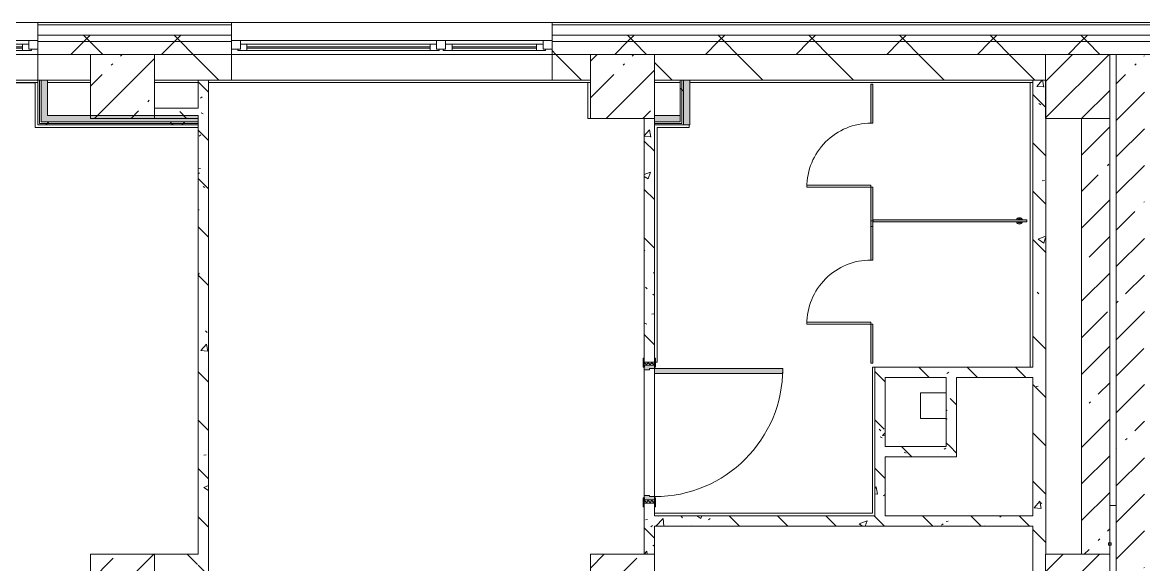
# Model space of a CAD drawing. Header units: millimetres. Extents: x -2911 to 185427, y -8553 to 29000.
# Drawn here: x 134637 to 143381, y 23120 to 27350 of the extents above; entities that cross this region are included whole.
import ezdxf

# ---------------------------------------------------------------- set-up
doc = ezdxf.new("R2010")
doc.units = ezdxf.units.MM
for name, color, linetype, lineweight, true_color in [('A-DOOR-2', 7, 'Continuous', 5, 0xaaaaaa), ('A-DOOR-3', 7, 'Continuous', 5, 0xe2e2e2), ('A-DOOR-FRAM-2', 7, 'Continuous', 5, 0xe2e2e2), ('A-DOOR-FRAM-3', 7, 'Continuous', 5, 0xaaaaaa), ('A-FLOR-2', 7, 'Continuous', 5, 0xaaaaaa), ('A-GENM-2', 7, 'Continuous', 5, 0xe2ddcd), ('I-WALL-1', 7, 'Continuous', 5, 0xe7e7e7), ('I-WALL-2', 7, 'Continuous', 9, 0xe7e7e7), ('I-WALL-5', 7, 'Continuous', 5, 0x787878)]:
    doc.layers.add(name, color=color, linetype=linetype, lineweight=lineweight, true_color=true_color)
for name, color, linetype, lineweight in [('A-DOOR-5', 7, 'Continuous', 5), ('A-GENM-1', 7, 'Continuous', 5), ('A-GLAZ-2', 7, 'Continuous', 5), ('A-WALL', 7, 'Continuous', 9), ('A-WALL-3', 7, 'Continuous', 5), ('I-WALL-3', 7, 'Continuous', 5), ('S-COLS-2', 7, 'Continuous', 5)]:
    doc.layers.add(name, color=color, linetype=linetype, lineweight=lineweight)
pattern_1 = [(45, (58417.4, 0), (-285.1231, 285.1231), []), (45, (58702.5, 0), (-285.1231, 285.1231), [504.031, -100.806, 16.764, -84.042])]
pattern_2 = [(135, (58417.4, 0), (-377.1708, -377.1708), [533.4, -88.9, 17.78, -88.9]), (135, (58417.4, 376.94), (-377.1708, -377.1708), []), (50, (58417.4, 0), (637.6445, -55.7866), [66.675, -733.425]), (355, (58417.4, 0), (-123.3494, 668.699), [53.34, -586.74]), (100.451, (58470.5, -4.65), (514.299, 612.908), [56.665, -623.315]), (46.184, (58417.4, 177.8), (948.7764, -147.15), [100.012, -1100.137]), (96.636, (58496.45, 165.5), (830.909, 865.997), [84.998, -934.973]), (351.184, (58417.4, 177.8), (830.918, 865.988), [80.01, -880.11]), (21, (58506.3, 133.35), (530.6506, -357.9283), [66.675, -733.425]), (326, (58506.3, 133.35), (216.308, 644.6585), [53.34, -586.74]), (71.451, (58550.5, 103.5), (746.9596, 286.7243), [56.665, -623.315]), (37.5, (58417.39, 0), (10.81053, 295.9426), [16.764, -562.864, 16.764, -578.866, -588.962]), (37.5, (58417.39, 0), (10.81053, 295.9426), [-1175.258, 16.764, -572.198]), (7.5, (58417.4, 0), (233.8692, 350.6318), [16.764, -322.834, 16.764, -549.529, -224.472]), (7.5, (58417.4, 0), (233.8692, 350.6318), [-905.891, 16.764, -207.708]), (327.5, (58219.14, 0), (474.5678, -20.0513), [16.764, -205.486, 16.764, -676.656, -920.115]), (327.5, (58219.14, 0), (474.5678, -20.0513), [-915.67, 16.764, -903.351]), (317.5, (58130.24, 0), (518.4522, 88.9934), [16.764, -272.161, 16.764, -443.738, -653.415]), (317.5, (58130.24, 0), (518.4522, 88.9934), [-749.427, 16.764, -636.651])]
pattern_3 = [(45, (58417.4, 0), (-353.5534, 353.5534), []), (135, (58417.4, 0), (-353.5534, -353.5534), [])]
pattern_4 = [(45, (58417.4, 0), (-530.33, 530.33), []), (135, (58417.4, 0), (-530.33, -530.33), [])]

# ---------------------------------------------------------------- blocks, each defined once
blk = doc.blocks.new('BSC_Колонна _Прямоугольная - 500х500-23287078-2_9_1_птичка')
at = {"layer": 'S-COLS-2'}
h = blk.add_hatch(dxfattribs=at)
h.set_pattern_fill('FP_129', color=256, style=0, pattern_type=2)
h.set_pattern_definition([(45, (-84450, -22950), (-285.1231, 285.1231), []), (45, (-84164.88, -22950), (-285.1231, 285.1231), [504.031, -100.806, 16.764, -84.042])])
h.paths.add_polyline_path([(-250, -250), (250, -250), (250, 250), (-250, 250), (-250, -160)])
for p, q in [((250, 250), (-250, 250)), ((-250, 250), (-250, -250)), ((250, -250), (250, 250)), ((-250, -250), (250, -250))]:
    blk.add_line(p, q, dxfattribs=at)
blk = doc.blocks.new('BSC_Колонна _Прямоугольная - 500х500-V212-2_9_1_птичка')
at = {"layer": 'S-COLS-2'}
h = blk.add_hatch(dxfattribs=at)
h.set_pattern_fill('FP_152', color=256, style=0, pattern_type=2)
h.set_pattern_definition([(45, (-77000, -22950), (-285.1231, 285.1231), []), (45, (-76714.88, -22950), (-285.1231, 285.1231), [504.031, -100.806, 16.764, -84.042])])
h.paths.add_polyline_path([(-250, -250), (250, -250), (250, 250), (-250, 250), (-250, -160)])
for p, q in [((250, 250), (-250, 250)), ((-250, 250), (-250, -250)), ((250, -250), (250, 250)), ((-250, -250), (250, -250))]:
    blk.add_line(p, q, dxfattribs=at)
blk = doc.blocks.new('110_Дверь_СКБ_1Ст_Внутренняя1 - Д-4 1100x2100h_су мгн-32391219-2_9_1_птичка')
at = {"layer": 'A-DOOR-2'}
h = blk.add_hatch(dxfattribs=at)
h.set_pattern_fill('FP_156', color=256, style=0, pattern_type=2)
h.set_pattern_definition([(135, (1751.41, 104.685), (-14.14214, -14.14214), []), (225, (1751.41, 104.685), (14.14214, -14.14214), [])])
h.paths.add_polyline_path([(562.5, 40), (537.5, 40), (537.5, -40), (562.5, -40)])
at = {"layer": 'A-DOOR-3'}
h = blk.add_hatch(color=256, dxfattribs=at)
h.paths.add_polyline_path([(537.5, 40), (512.5, 40), (512.5, 0), (502.5, 0), (502.5, -40), (537.5, -40)])
h.paths.add_polyline_path([(-477.5, 0), (-487.5, 0), (-487.5, 40), (-512.5, 40), (-512.5, -40), (-477.5, -40)])
at = {"layer": 'A-DOOR-FRAM-2'}
for points in [[(-447.5, 40), (-447.5, 1040), (-487.5, 1040), (-487.5, 40)], [(-497.5, 40), (-497.5, 48), (-567.5, 48), (-567.5, 40)], [(592.5, 48), (522.5, 48), (522.5, 40), (592.5, 40)], [(-497.5, -40), (-567.5, -40), (-567.5, -48), (-497.5, -48)], [(592.5, -48), (592.5, -40), (522.5, -40), (522.5, -48)]]:
    blk.add_hatch(color=256, dxfattribs=at).paths.add_polyline_path(points)
at = {"layer": 'A-DOOR-FRAM-3'}
h = blk.add_hatch(dxfattribs=at)
h.set_pattern_fill('FP_157', color=256, style=0, pattern_type=2)
h.set_pattern_definition([(45, (-371.384, 104.685), (-14.1421, 14.1421), []), (135, (-371.384, 104.685), (-14.1421, -14.1421), [])])
h.paths.add_polyline_path([(-512.5, 40), (-537.5, 40), (-537.5, -40), (-512.5, -40)])
at = {"layer": 'A-DOOR-2'}
for p, q in [((-487.5, 1040), (-487.5, 40)), ((-447.5, 1040), (-487.5, 1040)), ((-447.5, 40), (-447.5, 1040)), ((-487.5, 40), (-447.5, 40))]:
    blk.add_line(p, q, dxfattribs=at)
blk.add_arc((-487.5, 40), 1000, 360, 90, dxfattribs=at)
at = {"layer": 'A-DOOR-FRAM-3'}
for p, q in [((-497.5, 48), (-567.5, 48)), ((-567.5, 48), (-567.5, 40)), ((-567.5, 40), (-497.5, 40)), ((-512.5, 40), (-537.5, 40)), ((-537.5, 40), (-537.5, -40)), ((-487.5, 40), (-512.5, 40)), ((-512.5, 40), (-512.5, -40)), ((-512.5, -40), (-512.5, 40)), ((-497.5, 40), (-512.5, 40)), ((-512.5, 40), (-512.5, 39)), ((-512.5, 39), (-497.5, 39)), ((-497.5, 40), (-497.5, 48)), ((-497.5, 39), (-497.5, 40)), ((-487.5, 0), (-487.5, 40)), ((-477.5, 0), (-487.5, 0)), ((-477.5, -40), (-477.5, 0)), ((512.5, 0), (502.5, 0)), ((502.5, 0), (502.5, -40)), ((512.5, 40), (512.5, 0)), ((537.5, 40), (512.5, 40)), ((592.5, 48), (522.5, 48)), ((522.5, 48), (522.5, 40)), ((537.5, 40), (522.5, 40)), ((522.5, 40), (522.5, 39)), ((522.5, 40), (592.5, 40)), ((522.5, 39), (537.5, 39)), ((537.5, -40), (537.5, 40)), ((562.5, 40), (537.5, 40)), ((537.5, 40), (537.5, -40)), ((537.5, 39), (537.5, 40)), ((562.5, -40), (562.5, 40)), ((592.5, 40), (592.5, 48)), ((-497.5, -40), (-567.5, -40)), ((-567.5, -40), (-567.5, -48)), ((-567.5, -48), (-497.5, -48)), ((-537.5, -40), (-512.5, -40)), ((-497.5, -39), (-512.5, -39)), ((-512.5, -39), (-512.5, -40)), ((-512.5, -40), (-477.5, -40)), ((-512.5, -40), (-497.5, -40)), ((-497.5, -40), (-497.5, -39)), ((-497.5, -48), (-497.5, -40)), ((502.5, -40), (537.5, -40)), ((537.5, -39), (522.5, -39)), ((522.5, -39), (522.5, -40)), ((522.5, -40), (537.5, -40)), ((592.5, -40), (522.5, -40)), ((522.5, -40), (522.5, -48)), ((522.5, -48), (592.5, -48)), ((537.5, -40), (537.5, -39)), ((537.5, -40), (562.5, -40)), ((592.5, -48), (592.5, -40))]:
    blk.add_line(p, q, dxfattribs=at)
blk = doc.blocks.new('120_Окно_СКБ_2Ст - 120_Окно_СКБ_2Ст 2500х2500 _мал створка справа_-23206729-2_9_1_птичка')
at = {"layer": 'A-GLAZ-2'}
for p, q in [((-1250, -75), (-1250, -5)), ((-1250, -5), (-1180, -5)), ((1250, -5), (-1250, -5)), ((-1180, -75), (-1250, -75)), ((-1250, -75), (-1200, -75)), ((-1180, -75), (-1200, -75)), ((-1200, -75), (-1200, -85)), ((-1200, -85), (370, -85)), ((370, -85), (-1200, -85)), ((-1180, -5), (-1180, -75)), ((350, -35), (-1180, -35)), ((-1180, -35), (-1180, -75)), ((-1130, -85), (-1130, -35)), ((-1130, -55), (300, -55)), ((300, -65), (-1130, -65)), ((300, -85), (300, -35)), ((350, -75), (350, -5)), ((350, -5), (420, -5)), ((350, -75), (350, -35)), ((420, -75), (350, -75)), ((370, -75), (350, -75)), ((370, -75), (400, -75)), ((370, -85), (370, -75)), ((420, -75), (400, -75)), ((400, -75), (400, -85)), ((400, -85), (1200, -85)), ((1200, -85), (400, -85)), ((420, -5), (420, -75)), ((1180, -35), (420, -35)), ((420, -35), (420, -75)), ((470, -85), (470, -35)), ((470, -55), (1130, -55)), ((1130, -65), (470, -65)), ((1130, -85), (1130, -35)), ((1180, -75), (1180, -5)), ((1180, -5), (1250, -5)), ((1180, -75), (1180, -35)), ((1250, -75), (1180, -75)), ((1200, -75), (1180, -75)), ((1200, -75), (1250, -75)), ((1200, -85), (1200, -75)), ((1250, -5), (1250, -75))]:
    blk.add_line(p, q, dxfattribs=at)
blk = doc.blocks.new('120_Окно_СКБ_2Ст - 120_Окно_СКБ_2Ст 2100х2400 _мал створка справа_-19092174-2_9_1_птичка')
at = {"layer": 'A-GLAZ-2'}
for p, q in [((-1050, -75), (-1050, -5)), ((-1050, -5), (-980, -5)), ((1050, -5), (-1050, -5)), ((-980, -75), (-1050, -75)), ((-1050, -75), (-1000, -75)), ((-980, -75), (-1000, -75)), ((-1000, -75), (-1000, -85)), ((-1000, -85), (170, -85)), ((170, -85), (-1000, -85)), ((-980, -5), (-980, -75)), ((150, -35), (-980, -35)), ((-980, -35), (-980, -75)), ((-930, -85), (-930, -35)), ((-930, -55), (100, -55)), ((100, -65), (-930, -65)), ((100, -85), (100, -35)), ((150, -75), (150, -5)), ((150, -5), (220, -5)), ((150, -75), (150, -35)), ((220, -75), (150, -75)), ((170, -75), (150, -75)), ((170, -75), (200, -75)), ((170, -85), (170, -75)), ((220, -75), (200, -75)), ((200, -75), (200, -85)), ((200, -85), (1000, -85)), ((1000, -85), (200, -85)), ((220, -5), (220, -75)), ((980, -35), (220, -35)), ((220, -35), (220, -75)), ((270, -85), (270, -35)), ((270, -55), (930, -55)), ((930, -65), (270, -65)), ((930, -85), (930, -35)), ((980, -75), (980, -5)), ((980, -5), (1050, -5)), ((980, -75), (980, -35)), ((1050, -75), (980, -75)), ((1000, -75), (980, -75)), ((1000, -75), (1050, -75)), ((1000, -85), (1000, -75)), ((1050, -5), (1050, -75))]:
    blk.add_line(p, q, dxfattribs=at)
blk = doc.blocks.new('BSC_Колонна _Прямоугольная - 500х500-V267-2_9_1_птичка')
at = {"layer": 'S-COLS-2'}
h = blk.add_hatch(dxfattribs=at)
h.set_pattern_fill('FP_194', color=256, style=0, pattern_type=2)
h.set_pattern_definition([(45, (-80900, -22950), (-285.1231, 285.1231), []), (45, (-80614.88, -22950), (-285.1231, 285.1231), [504.031, -100.806, 16.764, -84.042])])
h.paths.add_polyline_path([(-250, -250), (250, -250), (250, 250), (-250, 250), (-250, -160)])
for p, q in [((250, 250), (-250, 250)), ((-250, 250), (-250, -250)), ((250, -250), (250, 250)), ((-250, -250), (250, -250))]:
    blk.add_line(p, q, dxfattribs=at)
blk = doc.blocks.new('131_Сантехническая перегородка_Дверь - СД-1-V306-2_9_1_птичка')
at = {"layer": 'A-GENM-2'}
for points in [[(0, -8), (305.2, -8), (305.2, 8), (0, 8)], [(805.2, -8), (1110.4, -8), (1110.4, 8), (805.2, 8)]]:
    blk.add_hatch(color=256, dxfattribs=at).paths.add_polyline_path(points)
at = {"layer": 'A-DOOR-5'}
for p, q in [((321.2, 508), (305.2, 508)), ((305.2, 8), (305.2, 508)), ((321.2, 8), (321.2, 508)), ((321.2, 8), (305.2, 8))]:
    blk.add_line(p, q, dxfattribs=at)
blk.add_arc((305.2, 8), 500, 360, 90, dxfattribs=at)
at = {"layer": 'A-GENM-1'}
for p, q in [((305.2, 8), (0, 8)), ((0, 8), (0, -8)), ((305.2, -8), (305.2, 8)), ((1110.4, 8), (805.2, 8)), ((805.2, 8), (805.2, -8)), ((1110.4, -8), (1110.4, 8)), ((0, -8), (305.2, -8)), ((805.2, -8), (1110.4, -8))]:
    blk.add_line(p, q, dxfattribs=at)
blk = doc.blocks.new('131_Сантехническая перегородка 8 - СП-1-30911291-2_9_1_птичка')
at = {"layer": 'A-GENM-2'}
blk.add_hatch(color=256, dxfattribs=at).paths.add_polyline_path([(0, 8), (0, -8), (1200, -8), (1200, 8)])
at = {"layer": 'A-GENM-1'}
for p, q in [((1200, 8), (0, 8)), ((0, 8), (0, -8)), ((1200, -8), (1200, 8)), ((0, -8), (1200, -8))]:
    blk.add_line(p, q, dxfattribs=at)
at = {"layer": 'A-GENM-1', "flags": 128}
for points in [[(71.5, 8), (71.1, 8.5), (70.8, 9), (70.4, 9.5), (70, 9.9), (69.6, 10.4), (69.2, 10.8), (68.8, 11.2), (68.3, 11.6), (67.8, 12), (67.3, 12.3), (66.8, 12.7), (66.3, 13), (65.8, 13.3), (65.3, 13.6), (64.7, 13.8), (64.2, 14), (63.6, 14.3), (63, 14.4), (62.4, 14.6), (61.9, 14.7), (61.3, 14.9), (60.7, 14.9), (60.1, 15), (59.5, 15.1), (58.9, 15.1), (58.3, 15.1), (57.7, 15), (57.1, 15), (56.5, 14.9), (55.9, 14.8), (55.3, 14.7), (54.7, 14.5), (54.1, 14.4), (53.5, 14.2), (53, 13.9), (52.4, 13.7), (51.9, 13.4), (51.4, 13.2), (50.8, 12.9), (50.3, 12.5), (49.8, 12.2), (49.3, 11.8), (48.9, 11.4), (48.4, 11), (48, 10.6), (47.6, 10.2), (47.2, 9.7), (46.8, 9.3), (46.4, 8.8), (46.1, 8.3), (45.9, 8)], [(45.9, -8), (46.3, -8.5), (46.6, -9), (47, -9.5), (47.4, -9.9), (47.8, -10.4), (48.2, -10.8), (48.6, -11.2), (49.1, -11.6), (49.6, -12), (50, -12.3), (50.5, -12.7), (51.1, -13), (51.6, -13.3), (52.1, -13.6), (52.7, -13.8), (53.2, -14), (53.8, -14.3), (54.4, -14.4), (54.9, -14.6), (55.5, -14.7), (56.1, -14.9), (56.7, -14.9), (57.3, -15), (57.9, -15.1), (58.5, -15.1), (59.1, -15.1), (59.7, -15), (60.3, -15), (60.9, -14.9), (61.5, -14.8), (62.1, -14.7), (62.7, -14.5), (63.3, -14.4), (63.8, -14.2), (64.4, -13.9), (65, -13.7), (65.5, -13.4), (66, -13.2), (66.6, -12.9), (67.1, -12.5), (67.6, -12.2), (68, -11.8), (68.5, -11.4), (69, -11), (69.4, -10.6), (69.8, -10.2), (70.2, -9.7), (70.6, -9.3), (70.9, -8.8), (71.3, -8.3), (71.5, -8)]]:
    blk.add_lwpolyline(points, dxfattribs=at)
at = {"layer": 'A-GENM-1'}
for radius, start, end in [(24.6, 19.91127, 160.08873), (17.6, 45, 135), (17.6, 45, 135), (15.1, 45, 135), (24.6, 199.91127, 340.08873), (17.6, 225, 315), (17.6, 225, 315), (15.1, 225, 315)]:
    blk.add_arc((58.7, 0), radius, start, end, dxfattribs=at)

msp = doc.modelspace()

# ---------------------------------------------------------------- hatches: boundary and pattern name
at = {"layer": 'A-WALL-3'}
h = msp.add_hatch(dxfattribs=at)
h.set_pattern_fill('FP_120', color=256, style=0, pattern_type=2)
h.set_pattern_definition(pattern_3)
h.paths.add_polyline_path([(150026.2, 27200), (151577.4, 27200), (151577.4, 27250), (138767.4, 27250), (138767.4, 27200), (148171.1, 27200)])
h.paths.add_polyline_path([(136267.4, 27200), (136267.4, 27250), (134757.4, 27250), (134757.4, 27200), (136113.4, 27200)])
h.paths.add_polyline_path([(126374.4, 27200), (126377.4, 27200), (126374.4, 27250), (124577.4, 27250), (124577.4, 27200), (125910.7, 27200)])
h.paths.add_polyline_path([(127765.7, 27200), (132657.4, 27200), (132657.4, 27250), (127277.4, 27250), (127277.4, 27200)])
h.paths.add_polyline_path([(122597.4, 27200), (123677.4, 27200), (123677.4, 27250), (122597.4, 27250)])
h.paths.add_polyline_path([(113427.3, 27200), (113427.3, 27250), (112277.6, 27250), (112277.6, 27200), (112925.4, 27200)])
h.paths.add_polyline_path([(108287.8, 27200), (109177.6, 27200), (109177.6, 27250), (108077.7, 27250), (108077.7, 27200)])
h.paths.add_polyline_path([(114327.3, 27200), (115577.4, 27200), (115577.4, 27250), (114327.3, 27250)])
h.paths.add_polyline_path([(119457.4, 27200), (119457.4, 27250), (118277.4, 27250), (118277.4, 27200), (119418, 27200)])
h.paths.add_polyline_path([(102824.4, 27200), (102824.4, 27250), (100427.4, 27250), (100427.4, 27200), (101795.1, 27200)])
h.paths.add_polyline_path([(105924.4, 27200), (107177.7, 27200), (107177.7, 27250), (105924.4, 27250)])
h = msp.add_hatch(dxfattribs=at)
h.set_pattern_fill('FP_120', color=256, style=0, pattern_type=2)
h.set_pattern_definition(pattern_3)
h.paths.add_polyline_path([(150026.2, 27100), (151477.4, 27100), (151477.4, 27200), (138767.4, 27200), (138767.4, 27100), (148171.1, 27100)])
h.paths.add_polyline_path([(123677.4, 27100), (123677.4, 27200), (122597.4, 27200), (122597.4, 27100), (123372.6, 27100)])
h.paths.add_polyline_path([(127277.4, 27100), (132657.4, 27100), (132657.4, 27200), (127277.4, 27200)])
h.paths.add_polyline_path([(126377.4, 27100), (126374.4, 27200), (124577.4, 27200), (124577.4, 27100), (126374.4, 27100)])
h.paths.add_polyline_path([(136267.4, 27100), (136267.4, 27200), (134757.4, 27200), (134757.4, 27100), (136113.4, 27100)])
h.paths.add_polyline_path([(118490.5, 27100), (119457.4, 27100), (119457.4, 27200), (118277.4, 27200), (118277.4, 27100)])
h.paths.add_polyline_path([(112277.6, 27100), (113427.3, 27100), (113427.3, 27200), (112277.6, 27200)])
h.paths.add_polyline_path([(115244.2, 27100), (115577.4, 27100), (115577.4, 27200), (114327.3, 27200), (114327.3, 27100), (114780.4, 27100)])
h.paths.add_polyline_path([(105924.4, 27100), (107177.7, 27100), (107177.7, 27200), (105924.4, 27200)])
h.paths.add_polyline_path([(108782.2, 27100), (109177.6, 27100), (109177.6, 27200), (108077.7, 27200), (108077.7, 27100), (108287.8, 27100)])
h.paths.add_polyline_path([(102824.4, 27100), (102824.4, 27200), (100477.4, 27200), (100477.4, 27100), (101795.1, 27100)])
at = {"layer": 'I-WALL-1'}
for points in [[(134832.4, 26625), (134832.4, 26900), (134782.4, 26900), (134782.4, 26625)], [(139842.4, 26550), (139842.4, 26900), (139792.4, 26900), (139792.4, 26550), (139823.5, 26550)], [(136007.4, 26575), (136007.4, 26625), (134782.4, 26625), (134782.4, 26575), (135185.9, 26575)]]:
    msp.add_hatch(color=256, dxfattribs=at).paths.add_polyline_path(points)
at = {"layer": 'I-WALL-2'}
msp.add_hatch(color=256, dxfattribs=at).paths.add_polyline_path([(139767.4, 26575), (139767.4, 26625), (139567.4, 26625), (139567.4, 26575)])
at = {"layer": 'I-WALL-3'}
h = msp.add_hatch(dxfattribs=at)
h.set_pattern_fill('FP_131', color=256, style=0, pattern_type=2)
h.set_pattern_definition([(135, (58417.4, 0), (-353.5534, -353.5534), [])])
h.paths.add_polyline_path([(139823.5, 26900), (142617.4, 26900), (142617.4, 27100), (139567.4, 27100), (139567.4, 26900)])
h.paths.add_polyline_path([(139067.4, 26900), (139067.4, 27100), (138767.4, 27100), (138767.4, 26900), (138895.9, 26900)])
h.paths.add_polyline_path([(128693.2, 26900), (128727.4, 26900), (128727.4, 27100), (127277.4, 27100), (127277.4, 26900), (127765.7, 26900)])
h.paths.add_polyline_path([(129620.7, 26900), (131957.4, 26900), (131957.4, 27100), (129227.4, 27100), (129227.4, 26900)])
h.paths.add_polyline_path([(125177.4, 26900), (126377.4, 26900), (126374.4, 27100), (125177.4, 27100)])
h.paths.add_polyline_path([(134757.4, 26900), (135167.4, 26900), (135167.4, 27100), (134757.4, 27100)])
h.paths.add_polyline_path([(136267.4, 26900), (136267.4, 27100), (135667.4, 27100), (135667.4, 26900), (136113.4, 26900)])
h.paths.add_polyline_path([(132657.4, 26900), (132657.4, 27100), (132457.4, 27100), (132457.4, 26900)])
h.paths.add_polyline_path([(114327.3, 26900), (115577.4, 26900), (115577.4, 27100), (114327.3, 27100)])
h.paths.add_polyline_path([(118277.4, 26900), (119477.4, 26900), (119477.4, 27100), (118277.4, 27100)])
h.paths.add_polyline_path([(112925.4, 26900), (113427.3, 26900), (113427.3, 27100), (112277.6, 27100), (112277.6, 26900)])
h.paths.add_polyline_path([(122882.2, 26900), (123677.4, 26900), (123677.4, 27100), (122577.4, 27100), (122577.4, 26900)])
h.paths.add_polyline_path([(108782.2, 26900), (109177.6, 26900), (109177.6, 27100), (108782.2, 27100)])
h = msp.add_hatch(dxfattribs=at)
h.set_pattern_fill('FP_128', color=256, style=0, pattern_type=2)
h.set_pattern_definition(pattern_1)
h.paths.add_polyline_path([(143167.4, 18370), (143387.4, 18370), (143387.4, 27100), (143167.4, 27100), (143167.4, 18740.9)])
h = msp.add_hatch(dxfattribs=at)
h.set_pattern_fill('FP_224', color=256, style=0, pattern_type=2)
h.set_pattern_definition(pattern_4)
h.paths.add_polyline_path([(139767.4, 26575), (139779.9, 26575), (139779.9, 26900), (139767.4, 26900), (139767.4, 26625)])
h = msp.add_hatch(dxfattribs=at)
h.set_pattern_fill('FP_224', color=256, style=0, pattern_type=2)
h.set_pattern_definition(pattern_4)
h.paths.add_polyline_path([(139792.4, 26562.5), (139792.4, 26900), (139779.9, 26900), (139779.9, 26562.5)])
h = msp.add_hatch(dxfattribs=at)
h.set_pattern_fill('FP_128', color=256, style=0, pattern_type=2)
h.set_pattern_definition(pattern_1)
h.paths.add_polyline_path([(143117.4, 15150), (143117.4, 15530), (142897.4, 15530), (142897.4, 15150)])
h.paths.add_polyline_path([(142897.4, 18570), (143117.4, 18570), (143117.4, 18600), (142897.4, 18600)])
h.paths.add_polyline_path([(142897.4, 19100), (143117.4, 19100), (143117.4, 22700), (142897.4, 22700), (142897.4, 19319.3)])
h.paths.add_polyline_path([(143021.5, 23200), (143117.4, 23200), (143117.4, 26600), (142897.4, 26600), (142897.4, 23200)])
h = msp.add_hatch(dxfattribs=at)
h.set_pattern_fill('FP_224', color=256, style=0, pattern_type=2)
h.set_pattern_definition(pattern_4)
h.paths.add_polyline_path([(136007.4, 26550), (136007.4, 26562.5), (134757.4, 26562.5), (134757.4, 26550), (135185.9, 26550)])
h = msp.add_hatch(dxfattribs=at)
h.set_pattern_fill('FP_224', color=256, style=0, pattern_type=2)
h.set_pattern_definition(pattern_4)
h.paths.add_polyline_path([(136007.4, 26562.5), (136007.4, 26575), (134769.9, 26575), (134769.9, 26562.5), (135185.9, 26562.5)])
at = {"layer": 'I-WALL-5'}
h = msp.add_hatch(dxfattribs=at)
h.set_pattern_fill('FP_139', color=256, style=0, pattern_type=2)
h.set_pattern_definition(pattern_2)
h.paths.add_polyline_path([(136007.4, 18800), (136087.4, 18800), (136087.4, 26900), (136007.4, 26900), (136007.4, 20476.2)])
h = msp.add_hatch(dxfattribs=at)
h.set_pattern_fill('FP_139', color=256, style=0, pattern_type=2)
h.set_pattern_definition(pattern_2)
h.paths.add_polyline_path([(142606, 18800), (142617.4, 18800), (142617.4, 26900), (142518.1, 26900), (142518.1, 18800)])
h = msp.add_hatch(dxfattribs=at)
h.set_pattern_fill('FP_139', color=256, style=0, pattern_type=2)
h.set_pattern_definition(pattern_2)
h.paths.add_polyline_path([(136007.4, 26600), (136007.4, 26680), (135667.4, 26680), (135667.4, 26600)])
h = msp.add_hatch(dxfattribs=at)
h.set_pattern_fill('FP_139', color=256, style=0, pattern_type=2)
h.set_pattern_definition(pattern_2)
h.paths.add_polyline_path([(139567.4, 23200), (139567.4, 23600), (139487.4, 23600), (139487.4, 23200)])
h.paths.add_polyline_path([(139487.4, 24700), (139567.4, 24700), (139567.4, 26600), (139487.4, 26600), (139487.4, 24730)])
h = msp.add_hatch(dxfattribs=at)
h.set_pattern_fill('FP_139', color=256, style=0, pattern_type=2)
h.set_pattern_definition(pattern_2)
h.paths.add_polyline_path([(141678.5, 24580), (142518.1, 24580), (142518.1, 24660), (141285.9, 24660), (141285.9, 24580), (141365.9, 24580)])
h = msp.add_hatch(dxfattribs=at)
h.set_pattern_fill('FP_139', color=256, style=0, pattern_type=2)
h.set_pattern_definition(pattern_2)
h.paths.add_polyline_path([(141285.9, 23500), (141365.9, 23500), (141365.9, 24580), (141285.9, 24580), (141285.9, 23946.9)])
h = msp.add_hatch(dxfattribs=at)
h.set_pattern_fill('FP_139', color=256, style=0, pattern_type=2)
h.set_pattern_definition(pattern_2)
h.paths.add_polyline_path([(141922.5, 24040), (141922.5, 24580), (141842.5, 24580), (141842.5, 24040)])
h = msp.add_hatch(dxfattribs=at)
h.set_pattern_fill('FP_139', color=256, style=0, pattern_type=2)
h.set_pattern_definition(pattern_2)
h.paths.add_polyline_path([(141365.9, 23960), (141922.5, 23960), (141922.5, 24040), (141365.9, 24040)])
h = msp.add_hatch(dxfattribs=at)
h.set_pattern_fill('FP_139', color=256, style=0, pattern_type=2)
h.set_pattern_definition(pattern_2)
h.paths.add_polyline_path([(142518.1, 23420), (142518.1, 23500), (139567.4, 23500), (139567.4, 23420), (141678.5, 23420)])
h = msp.add_hatch(dxfattribs=at)
h.set_pattern_fill('FP_139', color=256, style=0, pattern_type=2)
h.set_pattern_definition(pattern_2)
h.paths.add_polyline_path([(136007.4, 23120), (136007.4, 23200), (135667.4, 23200), (135667.4, 23120)])
at = {"layer": 'S-COLS-2'}
h = msp.add_hatch(dxfattribs=at)
h.set_pattern_fill('FP_128', color=256, style=0, pattern_type=2)
h.set_pattern_definition(pattern_1)
h.paths.add_polyline_path([(135667.4, 26600), (135667.4, 27100), (135167.4, 27100), (135167.4, 26600), (135185.9, 26600)])
h = msp.add_hatch(dxfattribs=at)
h.set_pattern_fill('FP_128', color=256, style=0, pattern_type=2)
h.set_pattern_definition(pattern_1)
h.paths.add_polyline_path([(139067.4, 26600), (139567.4, 26600), (139567.4, 27100), (139067.4, 27100), (139067.4, 26839.2)])
h = msp.add_hatch(dxfattribs=at)
h.set_pattern_fill('FP_128', color=256, style=0, pattern_type=2)
h.set_pattern_definition(pattern_1)
h.paths.add_polyline_path([(143117.4, 26600), (143117.4, 27100), (142617.4, 27100), (142617.4, 26600)])

# ---------------------------------------------------------------- linework, layer by layer
at = {"layer": 'A-FLOR-2'}
for p, q in [((134736.4, 26879), (132457.4, 26879)), ((134736.4, 26530), (134736.4, 26879)), ((139046.4, 26600), (139046.4, 26880)), ((142498.1, 24660), (142498.1, 26880)), ((139067.4, 26600), (139046.4, 26600)), ((136007.4, 26530), (134736.4, 26530)), ((139837.4, 26530), (139587.4, 26530)), ((139587.4, 26530), (139587.4, 24700)), ((139837.4, 26550), (139837.4, 26530)), ((139587.4, 24700), (139575.4, 24700)), ((141265.9, 23520), (141265.9, 24660)), ((141265.9, 24660), (141285.9, 24660)), ((141642.5, 24459.9), (141842.5, 24459.9)), ((141642.5, 24259.9), (141642.5, 24459.9)), ((141842.5, 24259.9), (141642.5, 24259.9)), ((143167.4, 23580), (143117.4, 23580)), ((139567.4, 23520), (141265.9, 23520))]:
    msp.add_line(p, q, dxfattribs=at)
at = {"layer": 'A-WALL'}
for p, q in [((136267.4, 27330), (134757.4, 27330)), ((151707.4, 27330), (138767.4, 27330)), ((136267.4, 27250), (134757.4, 27250)), ((136267.4, 27200), (134757.4, 27200)), ((151627.4, 27250), (138767.4, 27250)), ((151577.4, 27200), (138767.4, 27200)), ((135167.4, 27100), (134757.4, 27100)), ((136267.4, 27100), (135667.4, 27100)), ((139067.4, 27100), (138767.4, 27100)), ((142617.4, 27100), (139567.4, 27100)), ((134769.9, 26900), (134769.9, 26562.5)), ((134782.4, 26900), (134782.4, 26575)), ((136087.4, 26900), (136007.4, 26900)), ((139779.9, 26900), (139779.9, 26562.5)), ((139792.4, 26900), (139792.4, 26550)), ((142617.4, 26900), (142518.1, 26900)), ((139767.4, 26625), (139767.4, 26575)), ((134769.9, 26562.5), (136007.4, 26562.5)), ((134782.4, 26575), (136007.4, 26575)), ((139767.4, 26575), (139567.4, 26575)), ((139779.9, 26562.5), (139567.4, 26562.5))]:
    msp.add_line(p, q, dxfattribs=at)
at = {"layer": 'A-WALL-3'}
for p, q in [((151727.4, 27350), (113427.3, 27350)), ((134757.4, 27350), (134757.4, 27100)), ((136267.4, 27100), (136267.4, 27350)), ((138767.4, 27350), (138767.4, 27100)), ((135167.4, 27100), (135667.4, 27100)), ((139067.4, 27100), (139567.4, 27100)), ((142617.4, 27100), (151477.4, 27100)), ((143127.4, 23290.5), (143107.4, 23290.5)), ((143107.4, 23290.5), (143107.4, 23270.5)), ((143107.4, 23270.5), (143127.4, 23270.5)), ((143127.4, 23270.5), (143127.4, 23290.5))]:
    msp.add_line(p, q, dxfattribs=at)
at = {"layer": 'I-WALL-3'}
for p, q in [((132657.4, 27100), (134757.4, 27100)), ((134757.4, 27100), (134757.4, 26550)), ((135167.4, 26900), (135167.4, 27100)), ((135667.4, 27100), (135667.4, 26900)), ((136267.4, 26900), (136267.4, 27100)), ((136267.4, 27100), (138767.4, 27100)), ((138767.4, 27100), (138767.4, 26900)), ((139067.4, 26900), (139067.4, 27100)), ((139567.4, 27100), (139567.4, 26900)), ((142617.4, 26900), (142617.4, 27100)), ((143167.4, 27100), (143167.4, 18370)), ((135167.4, 26900), (132457.4, 26900)), ((134758.3, 26880), (132457.4, 26880)), ((134832.4, 26625), (134832.4, 26900)), ((135167.4, 26880), (134832.4, 26880)), ((135667.4, 26900), (136007.4, 26900)), ((136007.4, 26880), (135667.4, 26880)), ((136007.4, 26900), (136007.4, 26680)), ((139067.4, 26900), (136087.4, 26900)), ((136087.4, 18800), (136087.4, 26900)), ((139067.4, 26880), (136087.4, 26880)), ((139567.4, 26900), (142518.1, 26900)), ((139767.4, 26880), (139567.4, 26880)), ((139767.4, 26900), (139767.4, 26625)), ((139842.4, 26550), (139842.4, 26900)), ((142518.1, 26880), (139842.4, 26880)), ((142518.1, 26900), (142518.1, 24660)), ((142618.1, 26900), (142617.4, 26900)), ((142618.1, 23200), (142618.1, 26900)), ((136007.4, 26680), (135667.4, 26680)), ((135667.4, 26680), (135667.4, 26600)), ((136007.4, 26625), (134832.4, 26625)), ((135667.4, 26600), (136007.4, 26600)), ((136007.4, 26550), (136007.4, 26625)), ((136007.4, 26600), (136007.4, 23200)), ((139567.4, 26600), (139487.4, 26600)), ((139487.4, 26600), (139487.4, 24730)), ((139767.4, 26625), (139567.4, 26625)), ((139567.4, 26625), (139567.4, 24730)), ((142897.4, 26600), (142897.4, 23200)), ((143117.4, 26600), (142897.4, 26600)), ((143117.4, 23200), (143117.4, 26600)), ((134757.4, 26550), (136007.4, 26550)), ((139567.4, 26550), (139842.4, 26550)), ((142518.1, 24660), (141285.9, 24660)), ((141285.9, 24660), (141285.9, 23500)), ((139487.4, 23660), (139487.4, 24640)), ((139567.4, 24610), (139567.4, 23650)), ((141365.9, 24580), (141842.5, 24580)), ((141365.9, 24040), (141365.9, 24580)), ((141842.5, 24580), (141842.5, 24040)), ((141922.5, 24580), (142518.1, 24580)), ((141922.5, 23960), (141922.5, 24580)), ((142518.1, 24580), (142518.1, 23500)), ((141842.5, 24040), (141365.9, 24040)), ((141365.9, 23500), (141365.9, 23960)), ((141365.9, 23960), (141922.5, 23960)), ((139487.4, 23570), (139487.4, 23200)), ((139567.4, 23500), (139567.4, 23570)), ((141285.9, 23500), (139567.4, 23500)), ((142518.1, 23500), (141365.9, 23500)), ((139567.4, 23420), (142518.1, 23420)), ((139567.4, 23200), (139567.4, 23420)), ((142518.1, 23420), (142518.1, 18800)), ((136007.4, 23200), (135667.4, 23200))]:
    msp.add_line(p, q, dxfattribs=at)
at = {"layer": 'S-COLS-2'}
for p, q in [((135667.4, 27100), (135167.4, 27100)), ((135167.4, 27100), (135167.4, 26900)), ((135667.4, 26900), (135667.4, 27100)), ((139567.4, 27100), (139067.4, 27100)), ((139067.4, 27100), (139067.4, 26900)), ((139567.4, 26900), (139567.4, 27100)), ((143117.4, 27100), (142617.4, 27100)), ((142617.4, 27100), (142617.4, 26900)), ((143117.4, 26600), (143117.4, 27100)), ((135167.4, 26900), (135167.4, 26600)), ((135667.4, 26600), (135667.4, 26900)), ((139067.4, 26900), (139067.4, 26600)), ((139567.4, 26600), (139567.4, 26900)), ((142617.4, 26900), (142617.4, 26600)), ((135167.4, 26600), (135667.4, 26600)), ((139067.4, 26600), (139567.4, 26600)), ((142617.4, 26600), (143117.4, 26600))]:
    msp.add_line(p, q, dxfattribs=at)

# ---------------------------------------------------------------- block references
at = {"layer": 'A-DOOR-2', "rotation": 270}
msp.add_blockref('110_Дверь_СКБ_1Ст_Внутренняя1 - Д-4 1100x2100h_су мгн-32391219-2_9_1_птичка', (139527.4, 24162.5), dxfattribs=at)
at = {"layer": 'A-GENM-1'}
for name, p, rotation in [('131_Сантехническая перегородка_Дверь - СД-1-V306-2_9_1_птичка', (141262.9, 25758.6), 89.99999999997607), ('131_Сантехническая перегородка_Дверь - СД-1-V306-2_9_1_птичка', (141262.9, 24691), 89.99999999997607), ('131_Сантехническая перегородка 8 - СП-1-30911291-2_9_1_птичка', (142471.7, 25801.4), 180)]:
    msp.add_blockref(name, p, dxfattribs=dict(at, rotation=rotation))
at = {"layer": 'A-GLAZ-2'}
for name, p in [('120_Окно_СКБ_2Ст - 120_Окно_СКБ_2Ст 2100х2400 _мал створка справа_-19092174-2_9_1_птичка', (133707.4, 27215)), ('120_Окно_СКБ_2Ст - 120_Окно_СКБ_2Ст 2500х2500 _мал створка справа_-23206729-2_9_1_птичка', (137517.4, 27215))]:
    msp.add_blockref(name, p, dxfattribs=at)
at = {"layer": 'S-COLS-2'}
for name, p in [('BSC_Колонна _Прямоугольная - 500х500-V212-2_9_1_птичка', (135417.4, 22950)), ('BSC_Колонна _Прямоугольная - 500х500-V267-2_9_1_птичка', (139317.4, 22950)), ('BSC_Колонна _Прямоугольная - 500х500-23287078-2_9_1_птичка', (142867.4, 22950))]:
    msp.add_blockref(name, p, dxfattribs=at)

doc.saveas('drawing.dxf')
